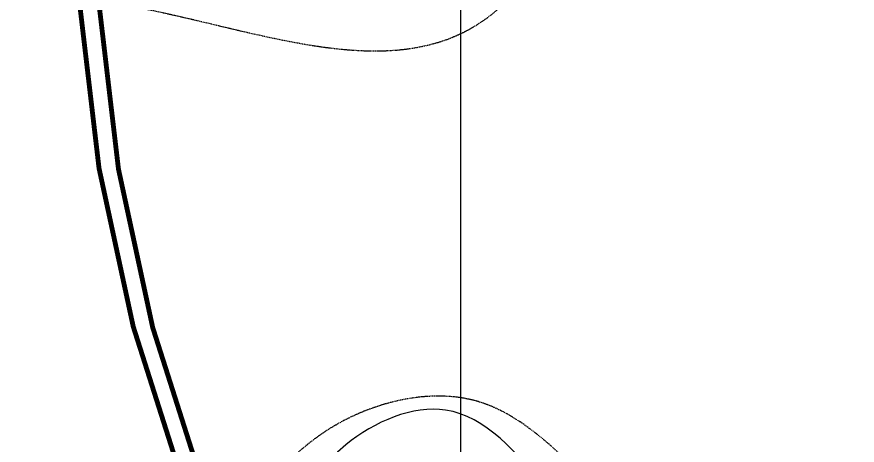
# Model space of a CAD drawing. Header units: millimetres. Extents: x -1030105 to 906887, y -616134 to 1220667.
# Drawn here: x -99860 to -91212, y 542736 to 547140 of the extents above; entities that cross this region are included whole.
import ezdxf
from ezdxf.enums import TextEntityAlignment as Align

# ---------------------------------------------------------------- set-up
doc = ezdxf.new("R2010")
doc.units = ezdxf.units.MM
doc.header["$MEASUREMENT"] = 0
for name, pattern in [('CENTER', [2, 1.25, -0.25, 0.25, -0.25]), ('DASH', [0.35, 0.25, -0.1]), ('DASHED', [0.75, 0.5, -0.25])]:
    doc.linetypes.add(name, pattern=pattern)
doc.layers.add('A-Furniture', color=143, linetype='Continuous')
doc.styles.add('Arial_Bold', font='arialbd.ttf')

# ---------------------------------------------------------------- blocks, each defined once
blk = doc.blocks.new('FUR')
at = {"layer": 'A-Furniture', "color": 8, "linetype": 'DASH', "lineweight": 9, "ltscale": 1000, "const_width": 50}
blk.add_lwpolyline([(-33574.116996225, 38198.03701352875), (-3.274180926382542e-10, 38211.88251353393), (0, 0), (-7049.126603505938, -1.164153218269348e-10, -0.3011393681377011), (-23981.73349209089, -18888.11748647457), (-49064.43265007329, -18888.11748647457, -0.06124952190979967), (-52473.9447657284, -15923.13210822688), (-52473.9447657284, -15923.13210822688, -0.127607782766149), (-56769.0085550223, -7888.247632739716), (-57047.06649999994, -6235.426486474578, -0.1924218543560013), (-53256.03130311794, 9916.925028712954), (-55726.52506250713, 11649.12232822133, -0.09220963238652186), (-52805.8425345454, 17542.93784715806, -0.09579334497253111), (-54512.04080293298, 23938.01559452759, -0.1077169431674273), (-53957.97341630229, 28268.68321032356, -0.2285839789093287), (-47025.84992466056, 33492.16687116434, 0.2045490622853214), (-42688.61020563537, 36230.61212708103, 0.1311708844373413), (-42047.51066320275, 38025.4441493589, -0.3035398224954187), (-39524.66233420366, 41042.55836063065, -0.3273425619805889)], format="xyb", close=True, dxfattribs=at)
at = {"layer": 'A-Furniture'}
blk.add_spline([(-46363.2046159654, 38182.85801342491), (-48352.45049999998, 38723.47072861483), (-50738.45049999998, 38177.97072861483), (-51361.95049999998, 36516.97072861483), (-50932.45049999998, 34079.47072861483), (-50064.45049999998, 32040.47072861483), (-50421.45049999998, 30984.47072861483), (-51847.95049999998, 29642.97072861483), (-52520.45049999998, 28301.97072861483), (-51538.45049999998, 26725.97072861483), (-50124.45049999998, 25889.47072861483), (-50094.95049999998, 24970.97072861483), (-52639.45049999998, 24598.97072861483), (-55764.95049999998, 24190.97072861483), (-58101.45049999998, 22242.47072861483), (-58906.45049999998, 18981.47072861483), (-56698.45049999998, 16186.47072861483), (-53354.95049999998, 16334.47072861483), (-51777.45049999998, 19442.47072861483), (-50750.45049999998, 19799.47072861483), (-49707.95049999998, 18980.47072861483), (-48063.95049999998, 17525.97072861483), (-44521.95049999998, 19754.47072861483), (-45333.45049999998, 23058.97072861483), (-45063.45049999998, 25559.47072861483), (-44006.95049999998, 26674.97072861483), (-42619.95049999998, 29779.47072861483), (-44288.45049999998, 31022.47072861483), (-44768.45049999998, 31763.97072861483), (-44666.95049999998, 32855.97072861483), (-43949.45049999998, 34829.47072861483), (-44667.45049999998, 36917.97072861483), (-46363.20461596519, 38182.85801342502)], degree=3, dxfattribs=at)
at = {"layer": 'A-Furniture', "color": 8, "linetype": 'DASH', "ltscale": 50}
blk.add_spline([(-50565.95049999998, 37158.97072861483), (-51007.95049999998, 36018.47072861483), (-50216.45049999998, 33498.97072861483), (-49314.45049999998, 31732.97072861483), (-50013.95049999998, 29838.47072861483), (-51872.95049999998, 28826.97072861483), (-52222.45049999998, 28146.47072861483), (-51693.45049999998, 27010.97072861483), (-49882.95049999998, 26208.47072861483), (-49561.45049999998, 25206.47072861483), (-50398.45049999998, 23780.47072861483), (-53858.45049999998, 23927.97072861483), (-55624.95049999998, 23970.97072861483), (-58351.95049999998, 20316.47072861483), (-57893.95049999998, 17233.97072861483), (-55903.95049999998, 16634.97072861483), (-53916.45049999998, 17057.97072861483), (-52627.95049999998, 18970.97072861483), (-51723.95049999998, 19729.47072861483), (-50443.95049999998, 19895.47072861483), (-49094.45049999998, 18897.47072861483), (-47842.95049999998, 18106.47072861483), (-46007.95049999998, 18156.47072861483), (-44971.95049999998, 19467.47072861483), (-45615.95049999998, 21674.97072861483), (-45842.45049999998, 25105.97072861483), (-44013.45049999998, 27179.97072861483), (-43513.95049999998, 29135.47072861483), (-44916.45049999998, 31443.97072861483), (-45133.45049999998, 32868.97072861483), (-44396.45049999998, 34640.47072861483), (-45721.95049999998, 37012.97072861483), (-47384.45049999998, 37836.47072861483), (-50304.45049999998, 37553.97072861483), (-50565.95049999998, 37158.97072861483)], degree=3, dxfattribs=at)
blk = doc.blocks.new('BỐ TRÍ LAY OUT')
at = {"layer": 'A-Furniture', "color": 3}
blk.add_blockref('FUR', (48783.7433631176, 18654.71482977469), dxfattribs=at)
blk = doc.blocks.new('*U1487')
at = {"color": 8, "linetype": 'CENTER', "ltscale": 500}
blk.add_line((-6401.947800033063, 7821.122373916886), (-6401.947800033064, 8224.897619178022), dxfattribs=at)
at = {"style": 'Arial_Bold'}
blk.add_attdef('TRUC', text='', height=2.5, dxfattribs=at).set_placement((-6401.947800032925, 7811.817619178007), align=Align.MIDDLE_CENTER)
blk = doc.blocks.new('TRỤC')
at = {"color": 0, "xscale": 199.9999999999901, "yscale": 199.9999999999901, "zscale": 199.9999999999901}
blk.add_blockref('*U1487', (1286689.560006549, -1575802.327948784), dxfattribs=at)
blk = doc.blocks.new('KIẾN TRÚC')
h = blk.add_hatch(color=9)
h.dxf.hatch_style = 1
edge = h.paths.add_edge_path(flags=16)
edge.add_line((62281.95049999998, 27412.02927138517), (55232.82389649404, 27412.02927138505))
edge.add_arc((32545.50878812408, 30716.66293956665), 22926.72829924391, 284.53695158247865, 351.7125813344091, ccw=False)
edge.add_line((38300.21700792988, 8523.911784915952), (13217.51784992669, 8523.911784910597))
edge.add_arc((23753.10182550838, 24110.84943410289), 18813.58963585476, 227.7677182561868, 235.9442986410003, ccw=False)
edge.add_arc((7788.819823088517, 12733.3910908635), 4187.039666959467, 236.0590124962323, 322.4360737019827, ccw=False)
edge.add_arc((13873.5970987339, 18503.25729619298), 12505.26566685072, 190.8327360748526, 227.6605687844487, ccw=False)
edge.add_arc((25477.52443721271, 20792.18331255531), 24332.69085544715, 180.6832153365221, 190.991126688788, ccw=False)
edge.add_arc((3282.93561756362, 20557.21277457592), 2137.084471138149, 101.08076224722828, 181.479400931386, ccw=False)
edge.add_line((2872.204064266523, 22654.45611475036), (4986.06665855035, 23013.11448664329))
edge.add_arc((28039.69241930227, 24288.4119512235), 23088.87273861522, 153.2014320220877, 183.1663029992741, ccw=False)
edge.add_arc((10232.26976538847, 40544.64471371844), 6483.106001901682, 182.8401094538115, 244.3962742115525, ccw=False)
edge.add_arc((-6425.00274742386, 39970.86676714511), 10185.26120742048, 1.420812516492314, 26.70695635716553)
edge.add_arc((10590.58143904217, 49414.25633883046), 9292.69259551461, 144.7133172211654, 211.5754885360199, ccw=False)
edge.add_arc((-12326.15115191392, 64090.21360378864), 17935.64217367859, 328.7375359512051, 356.1899532233969)
edge.add_arc((16735.32676788772, 62308.59922571364), 11181.04393981935, 84.1243873636841, 176.9761863570094, ccw=False)
edge.add_arc((20708.98128665387, 99752.52490135818), 26473.21942281876, 263.8653720447036, 288.4869561324928)
edge.add_arc((35667.35201082098, 54479.70646712999), 21207.13938727637, 73.35106851793267, 108.03023985438841, ccw=False)
edge.add_arc((44765.46109434243, 84516.17499720305), 10177.42256554817, 252.7258710955127, 285.7130125077479)
edge.add_arc((49658.99676799333, 68415.98596348311), 6655.601145545619, 49.49953772748103, 108.7311152981473, ccw=False)
edge.add_arc((48035.04809900769, 66009.84854850778), 9545.540963997893, -2.328829575281418, 51.46764420018991, ccw=False)
edge.add_line((57572.70516659174, 65621.96975748474), (49483.50000000001, 65623.9117849106))
edge.add_line((49483.50000000001, 65623.9117849106), (62281.95049999965, 65623.9117849191))
edge.add_line((62281.95049999965, 65623.9117849191), (62281.95049999998, 27412.02927138517))
h.paths.add_polyline_path([(0, 77895.5), (64428.50000000001, 77895.5), (64428.50000000001, -0.577250000089407), (-1.792749999687658, 0.577250000089407)])
at = {"color": 3}
blk.add_blockref('TRỤC', (5188.757962470409, 8718.304113260703), dxfattribs=at)

msp = doc.modelspace()

# ---------------------------------------------------------------- linework, layer by layer
at = {"color": 1, "linetype": 'DASHED', "ltscale": 1000, "const_width": 50}
msp.add_lwpolyline([(-78070.66649622499, 561486.5662849139), (-44496.54950000049, 561500.4117849191), (-44496.54950000002, 523288.5292713852), (-51545.67610350606, 523288.5292713851, -0.3011393681377011), (-68478.28299209109, 504400.4117849106), (-93560.98215007345, 504400.4117849106, -0.06124952190979967), (-96970.49426572846, 507365.3971631583), (-95985.65071073879, 508253.6354169543, -0.1789094553322439), (-99393.28219433251, 517053.1027849106), (-101543.616, 517053.1027849106, -0.1924218543560013), (-97752.580803118, 533205.4543000981), (-100223.0745625073, 534937.6515996065, -0.09220963238652186), (-97302.3920345456, 540831.4671185432, -0.09579334497253111), (-99008.59030293307, 547226.5448659128, -0.1077169431674273), (-98454.52291630238, 551557.2124817087, -0.2285839789093287), (-91522.39942466054, 556780.6961425495, 0.2045490622853214), (-87185.15970563545, 559519.1413984662, 0.1311708844373413), (-86544.06016320275, 561313.9734207441, -0.3035398224954187), (-84021.21183420374, 564331.0876320158, -0.3273425619805889)], format="xyb", close=True, dxfattribs=at)

# ---------------------------------------------------------------- block references
at = {"color": 3}
for name, p in [('KIẾN TRÚC', (-106778.5, 495876.5)), ('BỐ TRÍ LAY OUT', (-93480.29286311776, 504642.1131132607))]:
    msp.add_blockref(name, p, dxfattribs=at)

doc.saveas('drawing.dxf')
